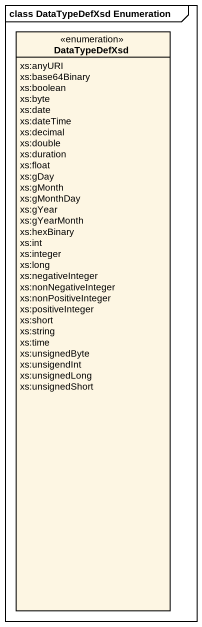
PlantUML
@startuml
mainframe class DataTypeDefXsd Enumeration
hide circle
hide empty members
enum DataTypeDefXsd {
  xs:anyURI
  xs:base64Binary
  xs:boolean
  xs:byte
  xs:date
  xs:dateTime
  xs:decimal
  xs:double
  xs:duration
  xs:float
  xs:gDay
  xs:gMonth
  xs:gMonthDay
  xs:gYear
  xs:gYearMonth
  xs:hexBinary
  xs:int
  xs:integer
  xs:long
  xs:negativeInteger
  xs:nonNegativeInteger
  xs:nonPositiveInteger
  xs:positiveInteger
  xs:short
  xs:string
  xs:time
  xs:unsignedByte
  xs:unsigendInt
  xs:unsignedLong
  xs:unsignedShort
}
@enduml
